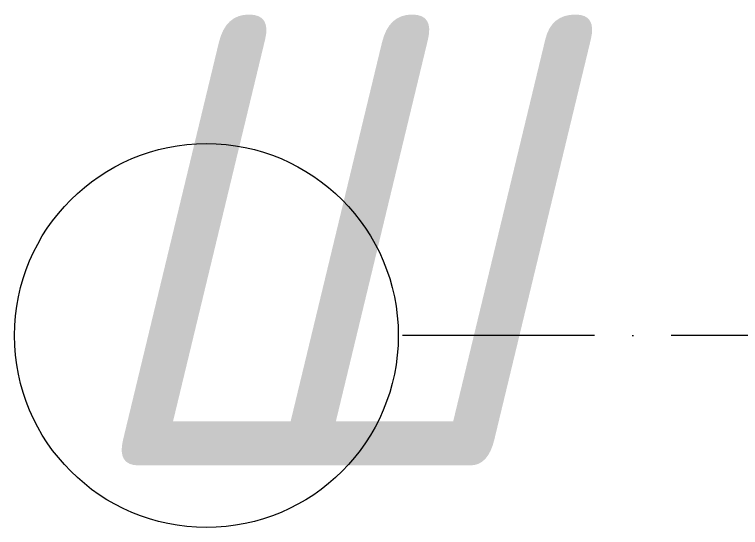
# Model space of a CAD drawing. Header units: millimetres. Extents: x -12989 to 629078, y -109036 to 555275.
# Drawn here: x 350497 to 351632, y -50482 to -49681 of the extents above; entities that cross this region are included whole.
import ezdxf

# ---------------------------------------------------------------- set-up
doc = ezdxf.new("R2010")
doc.units = ezdxf.units.MM
doc.linetypes.add('50_200_ШТРИХ_1Т_ш5_п1_п1_', pattern=[700, 500, -100, 0, -100])
for name, color, linetype, lineweight in [('4 -стяжа', 7, 'Continuous', 30), ('S-GRID-____-IDEN', 7, 'Continuous', 9), ('S-GRID-____-OTLN-1', 7, '50_200_ШТРИХ_1Т_ш5_п1_п1_', 9)]:
    doc.layers.add(name, color=color, linetype=linetype, lineweight=lineweight)
doc.layers.get('4 -стяжа').off()
doc.styles.add('ISOCPEUR_I', font='isocpeui.ttf', dxfattribs={"width": 0.9, "height": 2.5})

# ---------------------------------------------------------------- blocks, each defined once
blk = doc.blocks.new('Ось сетки - Круг_Ø6_00__ISO-2_5_0_9K_-25732049-АР1_План отверстий 3 этажа в осях 1-64_А-ГГ')
at = {"layer": 'S-GRID-____-IDEN'}
blk.add_circle((0, 0), 3, dxfattribs=at)
blk = doc.blocks.new('3эт')
at = {"layer": 'S-GRID-____-OTLN-1', "color": 251, "ltscale": 0.6, "true_color": 0x636466}
blk.add_line((374089.5, -50182.4), (351097.5, -50182.4), dxfattribs=at)
at = {"layer": 'S-GRID-____-IDEN', "insert": (350583.6, -49685.4), "char_height": 700, "width": 281.392, "attachment_point": 1, "style": 'ISOCPEUR_I'}
blk.add_mtext('\\fISOCPEUR|b0|i1|c204|p34|;\\W.9;Ш', dxfattribs=at)

msp = doc.modelspace()

# ---------------------------------------------------------------- block references
at = {"layer": '4 -стяжа'}
msp.add_blockref('3эт', (0, 0), dxfattribs=at)
at = {"layer": 'S-GRID-____-IDEN', "xscale": 99.99999999999993, "yscale": 99.99999999999993, "zscale": 99.99999999999993, "rotation": 89.99999999999982}
msp.add_blockref('Ось сетки - Круг_Ø6_00__ISO-2_5_0_9K_-25732049-АР1_План отверстий 3 этажа в осях 1-64_А-ГГ', (350797.4779, -50182.4142), dxfattribs=at)

doc.saveas('drawing.dxf')
